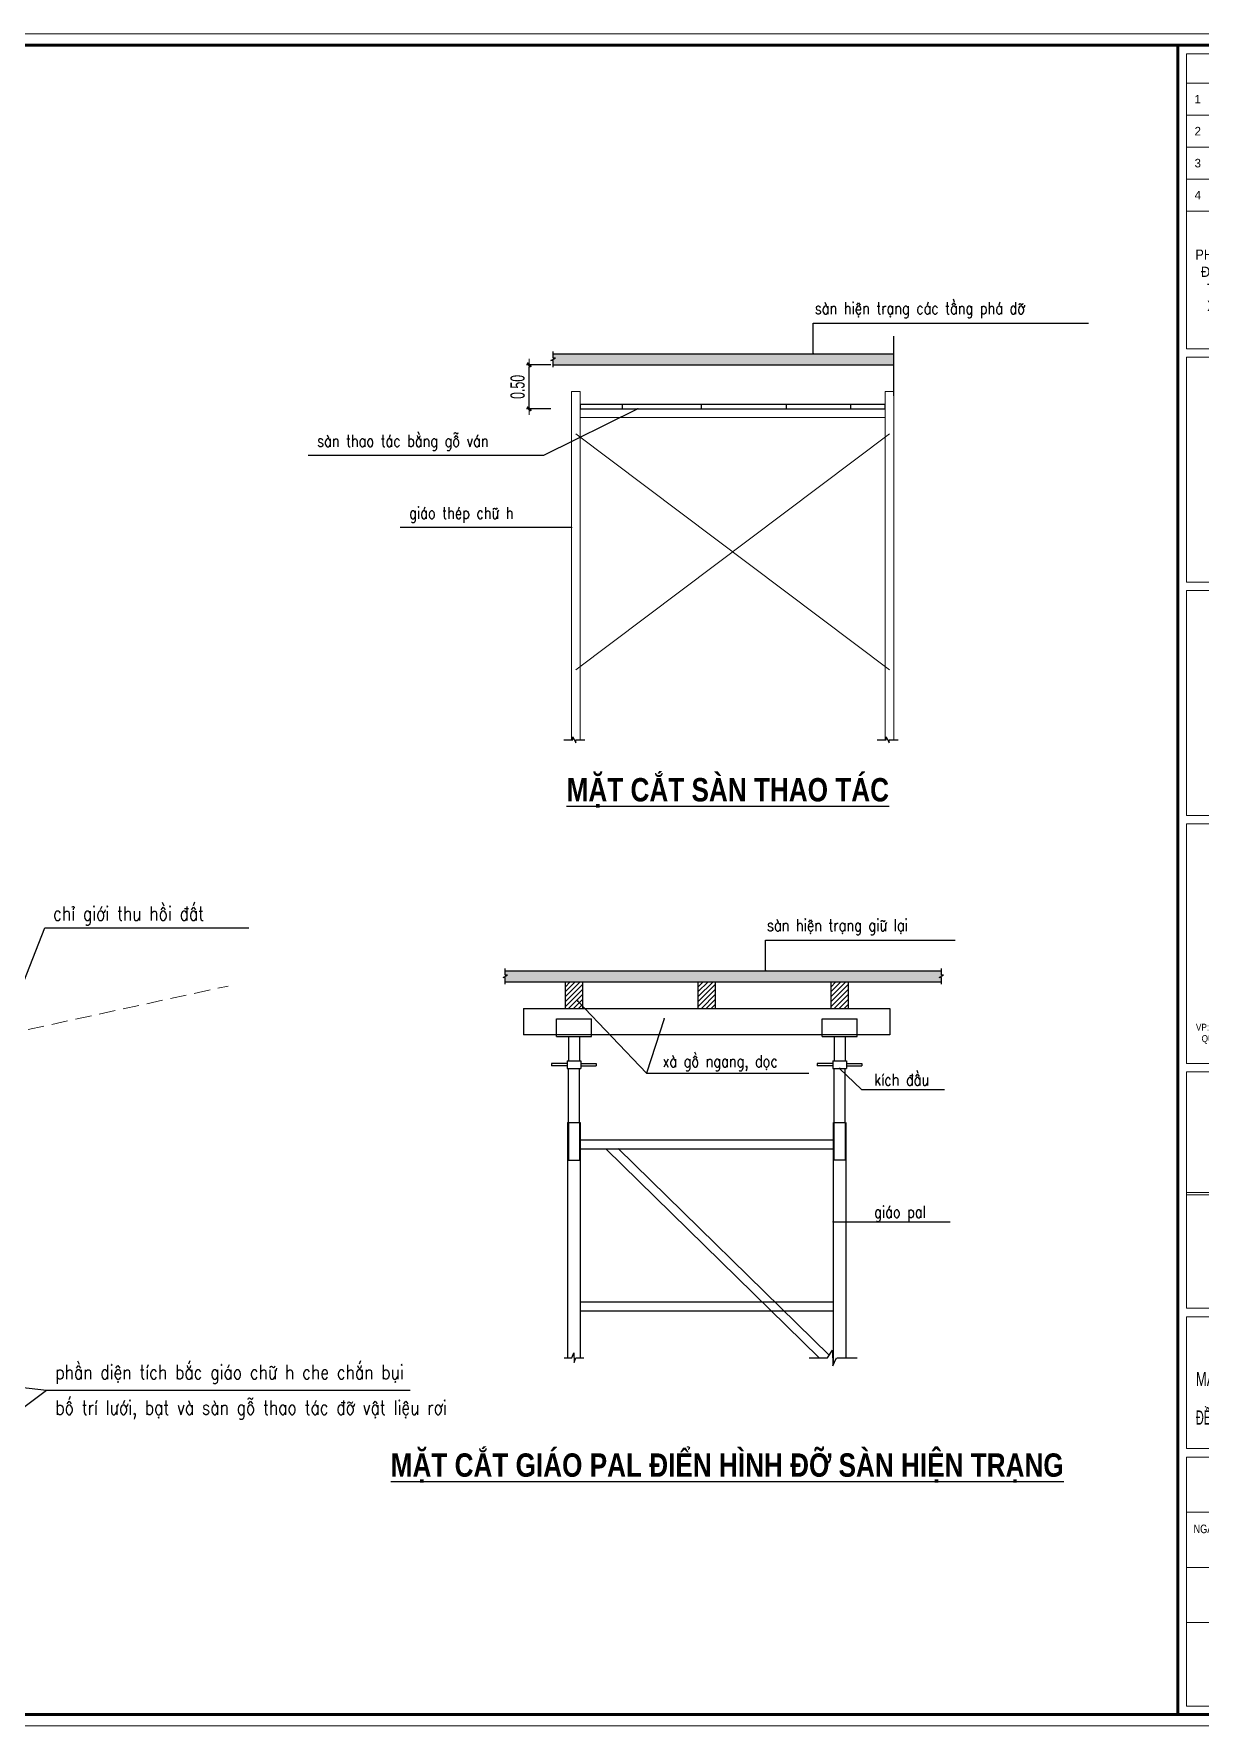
# Model space of a CAD drawing. Header units: millimetres. Extents: x 480521 to 6014615, y -961280 to 187869.
# Drawn here: x 749189 to 765394, y -57251 to -33808 of the extents above; entities that cross this region are included whole.
import ezdxf
from ezdxf.enums import TextEntityAlignment as Align

# ---------------------------------------------------------------- set-up
doc = ezdxf.new("R2010")
doc.units = ezdxf.units.MM
doc.header["$LTSCALE"] = 600
doc.header["$MEASUREMENT"] = 0
doc.linetypes.add('HIDDEN', pattern=[0.375, 0.25, -0.125])
doc.layers.get('0').update_dxf_attribs({"lineweight": 0})
doc.layers.get('Defpoints').update_dxf_attribs({"lineweight": 0})
for name, color, linetype in [('01', 8, 'Continuous'), ('Border', 3, 'Continuous'), ('CHU', 1, 'Continuous'), ('TEXT', 30, 'Continuous')]:
    doc.layers.add(name, color=color, linetype=linetype)
for name, color, linetype, lineweight in [('08. Net Text', 3, 'Continuous', 13), ('dim', 144, 'Continuous', 13), ('Hatch', 250, 'Continuous', 0), ('Khungten_LCDI', 7, 'Continuous', 25), ('LC Dim', 8, 'Continuous', 18), ('LC Net khuat', 4, 'HIDDEN', 13), ('LC Net thay', 7, 'Continuous', 25), ('LC Text1', 3, 'Continuous', 20), ('LC Text2', 7, 'Continuous', 25), ('Net Thay 1', 2, 'Continuous', 20)]:
    doc.layers.add(name, color=color, linetype=linetype, lineweight=lineweight)
doc.styles.add('HOATBIF', font='hoatbif.shx', dxfattribs={"width": 0.65})
doc.styles.add('Khungten', font='VHAVAN.TTF', dxfattribs={"width": 0.9, "height": 5000})
doc.styles.add('LC 1', font='VHAVANB.TTF')
doc.styles.add('LC 3', font='vnsimli.shx', dxfattribs={"width": 0.75})
doc.styles.add('LC3', font='VHARIALB.TTF', dxfattribs={"width": 0.8})
doc.styles.add('Text Khung Ten', font='VHAVAN.TTF')
doc.styles.add('Title', font='VHBLACK.TTF')
doc.dimstyles.new('1-100 (1-60)', dxfattribs={"dimscale": 79, "dimtxt": 2.5, "dimasz": 0.35, "dimexe": 0.5, "dimexo": 0, "dimgap": 0.8, "dimtad": 1, "dimdec": 0, "dimzin": 0, "dimdsep": 46, "dimtxsty": 'HOATBIF', "dimblk1": 'DOT', "dimblk2": 'DOT', "dimsah": 1, "dimcen": -1, "dimdle": 1, "dimclrd": 256, "dimclre": 256, "dimclrt": 4, "dimadec": 3, "dimazin": 2, "dimtfac": 0.333333, "dimtdec": 0, "dimtix": 1, "dimtmove": 2, "dimatfit": 3, "dimldrblk": 'DOT', "dimfxl": 1, "dimtvp": 0.833333, "dimtolj": 1, "dimtzin": 0, "dimarcsym": 0})
doc.dimstyles.new('1-70', dxfattribs={"dimscale": 70, "dimtxt": 2.5, "dimasz": 0.35, "dimexe": 0.5, "dimexo": 0, "dimgap": 0.8, "dimtad": 1, "dimdec": 0, "dimzin": 0, "dimdsep": 46, "dimtxsty": 'HOATBIF', "dimblk1": 'DOT', "dimblk2": 'DOT', "dimsah": 1, "dimcen": -1, "dimdle": 1, "dimclrd": 256, "dimclre": 256, "dimclrt": 4, "dimadec": 3, "dimazin": 2, "dimtfac": 0.333333, "dimtdec": 0, "dimtix": 1, "dimtmove": 2, "dimatfit": 3, "dimldrblk": 'DOT', "dimfxl": 1, "dimtvp": 0.833333, "dimtolj": 1, "dimtzin": 0, "dimarcsym": 0})

# ---------------------------------------------------------------- blocks, each defined once
blk = doc.blocks.new('DOT')
at = {"layer": 'dim'}
for p, q in [((-3, 0), (3, 0)), ((-1, -1), (1, 1))]:
    blk.add_line(p, q, dxfattribs=at)
blk.add_lwpolyline([(0.5, 1), (-1, -0.5), (-0.5, -1), (1, 0.5)], close=True, dxfattribs=at)
blk = doc.blocks.new('TIEUDE1')
at = {"layer": 'LC Text2', "color": 7, "style": 'LC 1'}
blk.add_attdef('TIªU§Ò', text='', height=5, dxfattribs=at).set_placement((0, 0), align=Align.BOTTOM_CENTER)
blk.add_attdef('TL', text='', height=3, dxfattribs=at).set_placement((0, -2), align=Align.TOP_CENTER)
blk = doc.blocks.new('*D291')
at = {"layer": 'Defpoints', "color": 0, "transparency": 16777216}
for p in [(756073, -38411), (756374, -38411), (756374, -39022)]:
    blk.add_point(p, dxfattribs=at)
at = {"layer": 'LC Dim', "lineweight": -2, "transparency": 16777216}
for p, q in [((756374, -38411), (756034, -38411)), ((756073, -38995), (756073, -38439)), ((756374, -39022), (756034, -39022))]:
    blk.add_line(p, q, dxfattribs=at)
at = {"layer": 'LC Dim', "lineweight": -2, "transparency": 16777216, "xscale": 27.65, "yscale": 27.65, "zscale": 27.65}
for p, rotation in [((756073, -38411), 90), ((756073, -39022), 270)]:
    blk.add_blockref('DOT', p, dxfattribs=dict(at, rotation=rotation))
at = {"layer": 'LC Dim', "color": 4, "transparency": 16777216, "insert": (755911, -38717), "char_height": 197.5, "attachment_point": 5, "rotation": 90, "style": 'HOATBIF'}
blk.add_mtext('\\A1;0.50', dxfattribs=at)
blk = doc.blocks.new('_Dot')
at = {"color": 0, "linetype": 'ByBlock', "lineweight": -2}
blk.add_line((-0.5, 0), (-1, 0), dxfattribs=at)
at = {"color": 0, "linetype": 'ByBlock', "const_width": 0.5}
blk.add_lwpolyline([(-0.25, 0, 1), (0.25, 0, 1)], format="xyb", close=True, dxfattribs=at)
blk = doc.blocks.new('lcdi fix')
at = {"layer": 'Defpoints', "lineweight": 0}
blk.add_lwpolyline([(-1200, -14850), (-1200, 14850), (40800, 14850), (40800, -14850)], close=True, dxfattribs=at)
at = {"layer": 'Khungten_LCDI', "color": 5, "lineweight": 60}
blk.add_line((36600, 14650), (36600, -14650), dxfattribs=at)
at = {"layer": 'Khungten_LCDI', "color": 9, "lineweight": 15}
for p, q in [((36750, 13981), (40450, 13981)), ((36750, 13420), (40450, 13420)), ((36750, 12858), (40450, 12858)), ((36750, 12297), (40450, 12297)), ((36750, 11735), (40450, 11735)), ((40450, -11100), (36750, -11100)), ((40450, -12067), (36750, -12067)), ((40450, -13033), (36750, -13033))]:
    blk.add_line(p, q, dxfattribs=at)
at = {"layer": 'Khungten_LCDI', "color": 5, "lineweight": 60}
blk.add_lwpolyline([(0, -14650), (0, 14650), (40600, 14650), (40600, -14650)], close=True, dxfattribs=at)
at = {"layer": 'Khungten_LCDI', "color": 9, "lineweight": 15}
for points in [[(36750, 9321), (40450, 9321), (40450, 14500), (36750, 14500)], [(36750, 5226), (40450, 5226), (40450, 9171), (36750, 9171)], [(36750, 1131), (40450, 1131), (40450, 5076), (36750, 5076)], [(36750, -3222), (40450, -3222), (40450, 981), (36750, 981)], [(36750, -5485), (40450, -5485), (40450, -3372), (36750, -3372)], [(36750, -7517), (40450, -7517), (40450, -5485), (36750, -5485)], [(36750, -7517), (40450, -7517), (40450, -5526), (36750, -5526)], [(36750, -9983), (40450, -9983), (40450, -7667), (36750, -7667)], [(36750, -14500), (40450, -14500), (40450, -10133), (36750, -10133)]]:
    blk.add_lwpolyline(points, close=True, dxfattribs=at)
at = {"color": 7, "style": 'Khungten', "width": 0.8}
blk.add_text('ngµy hoµn thµnh', height=150, dxfattribs=at).set_placement((37654, -11466), align=Align.CENTER)
at = {"color": 4, "insert": (38609, 10371), "char_height": 180, "width": 3443.58, "attachment_point": 5, "style": 'Khungten'}
blk.add_mtext('{\\f.VnArialH|b0|i0|c0|p34;PH\\fArial|b0|i0|c0|p34;ƯƠ\\f.VnArialH|b0|i0|c0|p34;NG \\fArial|b0|i0|c0|p34;Á\\f.VnArialH|b0|i0|c0|p34;N PH\\fArial|b0|i0|c0|p34;Á \\f.VnArialH|b0|i0|c0|p34;D\\fArial|b0|i0|c0|p34;Ỡ \\f.VnArialH|b0|i0|c0|p34;2 H\\fArial|b0|i0|c0|p34;Ộ \\f.VnArialH|b0|i0|c0|p34;GIA \\fArial|b0|i0|c0|p34;Đ\\f.VnArialH|b0|i0|c0|p34;×NH B\\fArial|b0|i0|c0|p34;Ị \\f.VnArialH|b0|i0|c0|p34;C\\fArial|b0|i0|c0|p34;Ắ\\f.VnArialH|b0|i0|c0|p34;T XÐN M\\fArial|b0|i0|c0|p34;Ộ\\f.VnArialH|b0|i0|c0|p34;T PH\\fArial|b0|i0|c0|p34;Ầ\\f.VnArialH|b0|i0|c0|p34;N TH\\fArial|b0|i0|c0|p34;Ự\\f.VnArialH|b0|i0|c0|p34;C HI\\fArial|b0|i0|c0|p34;Ệ\\f.VnArialH|b0|i0|c0|p34;N D\\fArial|b0|i0|c0|p34;Ự Á\\f.VnArialH|b0|i0|c0|p34;N \\fArial|b0|i0|c0|p34;ĐẦ\\f.VnArialH|b0|i0|c0|p34;U T\\fArial|b0|i0|c0|p34;Ư \\f.VnArialH|b0|i0|c0|p34;X\\fArial|b0|i0|c0|p34;Â\\f.VnArialH|b0|i0|c0|p34;Y D\\fArial|b0|i0|c0|p34;Ự\\f.VnArialH|b0|i0|c0|p34;NG TUY\\fArial|b0|i0|c0|p34;Ế\\f.VnArialH|b0|i0|c0|p34;N \\fArial|b0|i0|c0|p34;ĐƯỜ\\f.VnArialH|b0|i0|c0|p34;NG \\fArial|b0|i0|c0|p34;Đ\\f.VnArialH|b0|i0|c0|p34;«NG KHª 2}', dxfattribs=at)
at = {"color": 7, "insert": (38600, -2526), "char_height": 120, "attachment_point": 2, "style": 'Khungten'}
blk.add_mtext_dynamic_manual_height_columns('vp: 157 no 4 - 97 b¹ch ®»ng - ph\xadêng h¹ lý   quËn hång bµng - thµnh phè h¶i phßng ', width=3421.65, gutter_width=25, heights=[0], dxfattribs=at)
at = {"color": 7, "style": 'Khungten', "width": 0.8}
for tag, p in [('REVISION', (39499, -10746)), ('NGAYHT', (39546, -11609))]:
    blk.add_attdef(tag, text='', height=200, dxfattribs=at).set_placement(p, align=Align.CENTER)
at = {"layer": '08. Net Text', "color": 7, "style": 'Text Khung Ten'}
blk.add_text('1', height=150, dxfattribs=at).set_placement((36892, 13627))
at = {"layer": '08. Net Text', "color": 7, "ltscale": 2, "style": 'Text Khung Ten'}
for s, p in [('2', (36892, 13065)), ('3', (36892, 12504)), ('4', (36892, 11942))]:
    blk.add_text(s, height=150, dxfattribs=at).set_placement(p)
at = {"layer": 'LC Text1', "color": 3, "style": 'LC 1', "width": 1.834006}
for tag, p, p2 in [('TENBANVE1', (36913, -8886), (40339, -8886)), ('TENBANVE2', (36913, -9562), (40339, -9562))]:
    blk.add_attdef(tag, text='', height=250, dxfattribs=at).set_placement(p, p2, align=Align.FIT)
at = {"layer": 'LC Text1', "style": 'Title', "width": 0.7}
blk.add_attdef('SOBANVE', text='', height=250, dxfattribs=at).set_placement((39562, -13896), align=Align.CENTER)

msp = doc.modelspace()

# ---------------------------------------------------------------- hatches: boundary and pattern name
at = {"layer": 'Hatch'}
h = msp.add_hatch(dxfattribs=at)
h.set_pattern_fill('BTCT', color=256, scale=27.5, style=0)
h.set_pattern_definition([(50, (-107827.83, -219403.51), (197.24655, -17.256837), [20.625, -226.875]), (355, (-107827.83, -219403.51), (-38.156617, 206.852837), [16.5, -181.5]), (100.4514, (-107811.39, -219404.95), (159.09008, 189.595874), [17.52855, -192.81408]), (46.1842, (-107827.83, -219348.51), (293.49129, -45.51773), [30.9375, -340.3125]), (96.6356, (-107803.37, -219352.3), (257.03224, 267.88241), [26.29283, -289.22107]), (351.1842, (-107827.83, -219348.5), (257.03203, 267.88262), [24.75, -272.25]), (21, (-107800.33, -219362.26), (164.14944, -110.720195), [20.625, -226.875]), (326, (-107800.33, -219362.26), (66.911716, 199.416262), [16.5, -181.5]), (71.4514, (-107786.65, -219371.5), (231.061223, 88.695887), [17.52855, -192.81408]), (37.5, (-107827.826, -219403.514), (3.34396, 91.54581), [0, -179.3, 0, -184.25, 0, -182.1875]), (7.5, (-107827.83, -219403.51), (72.344123, 108.463221), [0, -105.05, 0, -175.175, 0, -69.4375]), (327.5, (-107889.15, -219403.514), (146.80117, -6.20259), [0, -68.75, 0, -214.5, 0, -284.625]), (317.5, (-107916.65, -219403.51), (160.376197, 27.52887), [0, -89.375, 0, -142.45, 0, -202.125]), (45, (-107827.83, -219403.51), (-72.920387, 72.920387), []), (45, (-107779.21, -219403.51), (-72.920387, 72.920387), [])])
h.paths.add_polyline_path([(761135.976, -38411.321), (761135.976, -38257.536), (756404.751, -38257.536), (756404.751, -38319.05), (756435.508, -38319.05), (756373.994, -38349.807), (756404.751, -38349.807), (756404.751, -38411.321)])
h = msp.add_hatch(dxfattribs=at)
h.set_pattern_fill('BTCT', color=256, scale=27.5, style=0)
h.set_pattern_definition([(50, (-108492.51, -227978.35), (197.24655, -17.256837), [20.625, -226.875]), (355, (-108492.51, -227978.35), (-38.156617, 206.852837), [16.5, -181.5]), (100.4514, (-108476.08, -227979.8), (159.09008, 189.595874), [17.52855, -192.81408]), (46.1842, (-108492.51, -227923.35), (293.49129, -45.51773), [30.9375, -340.3125]), (96.6356, (-108468.06, -227927.15), (257.03224, 267.88241), [26.29283, -289.22107]), (351.1842, (-108492.5, -227923.35), (257.03203, 267.88262), [24.75, -272.25]), (21, (-108465.01, -227937.1), (164.14944, -110.720195), [20.625, -226.875]), (326, (-108465.01, -227937.1), (66.911716, 199.416262), [16.5, -181.5]), (71.4514, (-108451.33, -227946.33), (231.061223, 88.695887), [17.52855, -192.81408]), (37.5, (-108492.51, -227978.35), (3.34396, 91.54581), [0, -179.3, 0, -184.25, 0, -182.1875]), (7.5, (-108492.51, -227978.35), (72.344123, 108.463221), [0, -105.05, 0, -175.175, 0, -69.4375]), (327.5, (-108553.84, -227978.35), (146.80117, -6.20259), [0, -68.75, 0, -214.5, 0, -284.625]), (317.5, (-108581.34, -227978.35), (160.376197, 27.52887), [0, -89.375, 0, -142.45, 0, -202.125]), (45, (-108492.51, -227978.35), (-72.920387, 72.920387), []), (45, (-108443.9, -227978.35), (-72.920387, 72.920387), [])])
h.paths.add_polyline_path([(761798.294, -46986.16), (761798.294, -46924.646), (761767.537, -46924.646), (761798.294, -46909.268), (761798.294, -46832.376), (755740.064, -46832.376), (755740.064, -46893.89), (755770.821, -46893.89), (755740.064, -46909.268), (755740.064, -46986.16)])
h = msp.add_hatch(dxfattribs=at)
h.set_pattern_fill('ANSI31', color=256, scale=15.378432, style=0)
h.set_pattern_definition([(45, (583788.736, -84568.114), (-34.525565, 34.525565), [])])
h.paths.add_polyline_path([(756815.308, -47355.242), (756815.308, -46986.16), (756569.253, -46986.16), (756569.253, -47355.242)])
h = msp.add_hatch(dxfattribs=at)
h.set_pattern_fill('ANSI31', color=256, scale=15.378432, style=0)
h.set_pattern_definition([(45, (585634.15, -84568.114), (-34.525565, 34.525565), [])])
h.paths.add_polyline_path([(758660.72, -47355.242), (758660.72, -46986.16), (758414.665, -46986.16), (758414.665, -47355.242)])
h = msp.add_hatch(dxfattribs=at)
h.set_pattern_fill('ANSI31', color=256, scale=15.378432, style=0)
h.set_pattern_definition([(45, (587479.56, -84568.114), (-34.525565, 34.525565), [])])
h.paths.add_polyline_path([(760506.132, -47355.242), (760506.132, -46986.16), (760260.077, -46986.16), (760260.077, -47355.242)])

# ---------------------------------------------------------------- linework, layer by layer
at = {"layer": '01'}
msp.add_line((761135.976, -38841.917), (761135.976, -38012.68), dxfattribs=at)
for points in [[(756404.751, -38442.078), (756404.751, -38349.807), (756373.994, -38349.807), (756435.508, -38319.05), (756404.751, -38319.05), (756404.751, -38226.779)], [(756550.598, -43624.789), (756675.836, -43624.789), (756675.836, -43583.043), (756717.581, -43666.535), (756717.581, -43624.789), (756842.819, -43624.789)], [(760906.598, -43624.789), (761031.836, -43624.789), (761031.836, -43583.043), (761073.581, -43666.535), (761073.581, -43624.789), (761198.819, -43624.789)], [(755740.064, -47016.917), (755740.064, -46924.646), (755709.307, -46924.646), (755770.821, -46893.89), (755740.064, -46893.89), (755740.064, -46801.619)], [(761798.294, -47016.917), (761798.294, -46924.646), (761767.537, -46924.646), (761829.05, -46893.89), (761798.294, -46893.89), (761798.294, -46801.619)]]:
    msp.add_lwpolyline(points, dxfattribs=at)
at = {"layer": 'Border'}
for p, q in [((756569.253, -46986.16), (756569.253, -47355.242)), ((756815.308, -47355.242), (756815.308, -46986.16)), ((758414.665, -46986.16), (758414.665, -47355.242)), ((758660.72, -47355.242), (758660.72, -46986.16)), ((760260.077, -46986.16), (760260.077, -47355.242)), ((760506.132, -47355.242), (760506.132, -46986.16)), ((756569.253, -47355.242), (756815.308, -47355.242)), ((758414.665, -47355.242), (758660.72, -47355.242)), ((760260.077, -47355.242), (760506.132, -47355.242))]:
    msp.add_line(p, q, dxfattribs=at)
at = {"layer": 'CHU'}
for p, q in [((756404.751, -38411.321), (761135.976, -38411.321)), ((755740.064, -46986.16), (761798.294, -46986.16)), ((755994.289, -47355.242), (761081.095, -47355.242)), ((755994.289, -47355.242), (755994.289, -47724.325)), ((761081.095, -47355.242), (761081.095, -47724.325)), ((756449.647, -47503.289), (756937.114, -47503.289)), ((756449.647, -47748.392), (756449.647, -47503.289)), ((756937.114, -47748.392), (756937.114, -47503.289)), ((760140.471, -47503.289), (760627.938, -47503.289)), ((760140.471, -47748.392), (760140.471, -47503.289)), ((760627.938, -47748.392), (760627.938, -47503.289)), ((760923.533, -47724.325), (755994.289, -47724.325)), ((756449.647, -47748.392), (756937.114, -47748.392)), ((756615.388, -47748.392), (756615.388, -48084.015)), ((756615.388, -47748.392), (756615.388, -48084.015)), ((756769.172, -47748.392), (756769.172, -48084.015)), ((760140.471, -47748.392), (760627.938, -47748.392)), ((760306.212, -47748.392), (760306.212, -48084.015)), ((760306.212, -47748.392), (760306.212, -48084.015)), ((760306.212, -47748.392), (760306.212, -48084.015)), ((760459.996, -47748.392), (760459.996, -48084.015)), ((760459.996, -47748.392), (760459.996, -48084.015)), ((761081.095, -47724.325), (760627.938, -47724.325)), ((756382.971, -48122.429), (756382.971, -48153.186)), ((756599.474, -48122.429), (756382.971, -48122.429)), ((756599.474, -48153.186), (756382.971, -48153.186)), ((756599.474, -48084.015), (756599.474, -48191.6)), ((756599.474, -48084.015), (756787.287, -48084.015)), ((756599.474, -48191.6), (756787.287, -48191.6)), ((756615.388, -48941.227), (756615.388, -48191.6)), ((756769.172, -48941.227), (756769.172, -48191.6)), ((756787.287, -48084.015), (756787.287, -48191.6)), ((756787.287, -48122.429), (757003.791, -48122.429)), ((756787.287, -48153.186), (757003.791, -48153.186)), ((757003.791, -48122.429), (757003.791, -48153.186)), ((760073.794, -48122.429), (760073.794, -48153.186)), ((760290.298, -48122.429), (760073.794, -48122.429)), ((760290.298, -48153.186), (760073.794, -48153.186)), ((760290.298, -48084.015), (760290.298, -48191.6)), ((760290.298, -48084.015), (760478.111, -48084.015)), ((760290.298, -48191.6), (760478.111, -48191.6)), ((760306.212, -48941.227), (760306.212, -48191.6)), ((760459.996, -48941.227), (760459.996, -48191.6)), ((760478.111, -48084.015), (760478.111, -48191.6)), ((760478.111, -48122.429), (760694.614, -48122.429)), ((760478.111, -48153.186), (760694.614, -48153.186)), ((760694.614, -48122.429), (760694.614, -48153.186)), ((756605.768, -48941.227), (756778.792, -48941.227)), ((756605.768, -48941.227), (756605.768, -52212.365)), ((756615.388, -48941.227), (756615.388, -49465.388)), ((756769.172, -48941.227), (756769.172, -49465.388)), ((756778.792, -48941.227), (756778.792, -52212.365)), ((760296.315, -48941.227), (760296.315, -52307.061)), ((760305.935, -48941.227), (760305.935, -49465.388)), ((760306.212, -48941.227), (760459.996, -48941.227)), ((760459.719, -48941.227), (760459.719, -49465.388)), ((760469.339, -48941.227), (760469.339, -52212.365)), ((756778.792, -49184.237), (760296.315, -49184.237)), ((756778.792, -49307.264), (760296.315, -49307.264)), ((757135.845, -49307.264), (760099.284, -52212.365)), ((757307.587, -49303.342), (760238.721, -52176.775)), ((756614.213, -49465.388), (756771.763, -49465.388)), ((760460.895, -49465.388), (760303.344, -49465.388)), ((756778.792, -51435.578), (760296.315, -51435.578)), ((756778.792, -51558.605), (760296.315, -51558.605)), ((756555.972, -52212.365), (756663.555, -52212.365)), ((756663.555, -52212.365), (756693.784, -52145.206)), ((756693.784, -52145.206), (756697.494, -52278.575)), ((756697.494, -52278.575), (756721.106, -52212.365)), ((756721.106, -52212.365), (756828.689, -52212.365)), ((759959.722, -52212.365), (760215.194, -52212.365)), ((760215.194, -52212.365), (760284.577, -52107.408)), ((760284.577, -52107.408), (760288.587, -52323.683)), ((760288.587, -52323.683), (760340.724, -52211.54)), ((760344.334, -52212.365), (760629.083, -52212.365))]:
    msp.add_line(p, q, dxfattribs=at)
at = {"layer": 'LC Net khuat', "color": 1, "lineweight": 13, "ltscale": 1.5}
msp.add_line((739876.394, -49662.52), (751891.581, -47044.739), dxfattribs=at)
at = {"layer": 'Net Thay 1'}
for p, q in [((756719.476, -39367.609), (761075.476, -42651.57)), ((761075.476, -39367.609), (756719.476, -42651.57))]:
    msp.add_line(p, q, dxfattribs=at)
for points in [[(756779.976, -43624.789), (756779.976, -38780.403), (756658.976, -38780.403), (756658.976, -43624.789)], [(761135.976, -43624.789), (761135.976, -38780.403), (761014.976, -38780.403), (761014.976, -43624.789)]]:
    msp.add_lwpolyline(points, dxfattribs=at)
msp.add_lwpolyline([(756779.976, -39143.403), (761014.976, -39143.403), (761014.976, -39022.403), (756779.976, -39022.403)], close=True, dxfattribs=at)
at = {"layer": 'TEXT'}
for p, q in [((756404.751, -38257.536), (761135.976, -38257.536)), ((757367.156, -39022.403), (757367.156, -38961.903)), ((758464.002, -39022.403), (758464.002, -38961.903)), ((759645.947, -39022.403), (759645.947, -38961.903)), ((760540.482, -39022.403), (760540.482, -38961.903)), ((755740.064, -46832.376), (761798.294, -46832.376))]:
    msp.add_line(p, q, dxfattribs=at)
msp.add_lwpolyline([(756779.976, -39022.403), (761014.976, -39022.403), (761014.976, -38961.903), (756779.976, -38961.903)], close=True, dxfattribs=at)

# ---------------------------------------------------------------- block references
at = {"layer": 'LC Net thay'}
ref = msp.add_blockref('lcdi fix', (736096.945, -45569.095), dxfattribs=dict(at, xscale=0.7920000205415982, yscale=0.7920000205415982, zscale=0.7920000205415982))
ref.add_attrib('TENBANVE2', '®Ò xuÊt c\xadìng chÕ thu håi ®Êt', dxfattribs={"layer": 'LC Text1', "height": 198, "style": 'Title', "width": 0.507222}).set_placement((765331.771, -53142.568), (768045.549, -53142.568), align=Align.FIT)
ref.add_attrib('TENBANVE1', 'mÆt b»ng vÞ trÝ hiÖn tr¹ng', dxfattribs={"layer": 'LC Text1', "height": 198, "style": 'Title', "width": 0.593037}).set_placement((765331.771, -52606.617), (768045.549, -52606.617), align=Align.FIT)
at = {"layer": 'LC Text2'}
ref = msp.add_blockref('TIEUDE1', (758830.943, -44576.539), dxfattribs=dict(at, xscale=66.00000000004252, yscale=66.00000000004252, zscale=66.00000000004252))
ref.add_attrib('TIªU§Ò', '%%UmÆt c¾t sµn thao t¸c', dxfattribs={"color": 7, "height": 325.01136, "style": 'LC3', "width": 0.8}).set_placement((758830.943, -44576.539), align=Align.BOTTOM_CENTER)
ref = msp.add_blockref('TIEUDE1', (758822.423, -53963.508), dxfattribs=dict(at, xscale=66.00000000004252, yscale=66.00000000004252, zscale=66.00000000004252))
ref.add_attrib('TIªU§Ò', '%%UmÆt c¾t gi¸o pal ®iÓn h×nh ®ì sµn hiÖn tr¹ng', dxfattribs={"color": 7, "height": 325.01136, "style": 'LC3', "width": 0.8}).set_placement((758822.423, -53963.508), align=Align.BOTTOM_CENTER)

# ---------------------------------------------------------------- texts
at = {"layer": 'LC Text1', "color": 3, "style": 'LC 3', "width": 0.8}
for s, height, p in [('sµn hiÖn tr¹ng c¸c tÇng ph¸ dì', 165, (760039.871, -37706.492)), ('sµn thao t¸c b»ng gç v¸n', 165, (753125.684, -39549.521)), ('gi¸o thÐp ch÷ h', 165, (754404.938, -40551.57)), ('chØ giíi thu håi ®Êt', 198, (749457.042, -46135.826)), ('sµn hiÖn tr¹ng gi÷ l¹i', 165, (759375.184, -46281.332)), ('xµ gå ngang, däc', 165, (757923.279, -48171.851)), ('kÝch ®Çu', 165, (760863.979, -48428.696)), ('gi¸o pal', 165, (760863.979, -50267.103)), ('phÇn diÖn tÝch b¾c gi¸o ch÷ h che ch¾n bôi', 198, (749488.946, -52509.73)), ('bè trÝ l\xadíi, b¹t vµ sµn gç thao t¸c ®ì vËt liÖu r¬i', 198, (749488.946, -53003.31))]:
    msp.add_text(s, height=height, dxfattribs=at).set_placement(p)

# ---------------------------------------------------------------- dimensions: what is measured, and where the dimension line sits
at = {"layer": 'LC Dim'}
dim = msp.add_linear_dim(base=(756073.445, -38411.321), p1=(756373.994, -39022.403), p2=(756373.994, -38411.321), angle=90, text='0.50', dimstyle='1-100 (1-60)', dxfattribs=at)
dim.commit()
dim.dimension.update_dxf_attribs({"geometry": '*D291', "text_midpoint": (755911.495, -38716.862)})

# ---------------------------------------------------------------- leaders
at = {"layer": '01'}
for points in [[(757580.848, -39022.403), (756268.656, -39669.155), (753001.705, -39669.155)], [(756658.976, -40671.203), (754280.959, -40671.203)], [(756747.54, -47254.588), (757700.473, -48257.355), (759957.17, -48257.355)], [(757945.129, -47501.6), (757700.473, -48257.355), (759957.17, -48257.355)], [(760384.204, -48191.6), (760686.266, -48484.353), (761842.086, -48484.353)], [(760296.315, -50322.76), (761917.63, -50322.76)]]:
    msp.add_leader(points, dimstyle='1-70', override={"dimgap": 0.8, "dimtad": 0}, dxfattribs=at)
at = {"layer": 'LC Dim'}
for points, override in [([(760018.73, -38257.536), (760018.73, -37831.731), (763840.523, -37831.731)], {"dimdec": 2, "dimlfac": 0.001}), ([(759354.043, -46832.376), (759354.043, -46406.571), (761991.408, -46406.571)], {"dimdec": 2, "dimlfac": 0.001}), ([(747031.222, -54399.035), (749364.091, -52663.058), (754417.945, -52663.058)], {"dimscale": 87, "dimdec": 2, "dimlfac": 0.001})]:
    msp.add_leader(points, dimstyle='1-100 (1-60)', override=override, dxfattribs=at)
for points in [[(748757.016, -47727.675), (749343.538, -46236.518), (752175.955, -46236.518)], [(745831.74, -52243.243), (749364.091, -52663.058), (754417.945, -52663.058)]]:
    msp.add_leader(points, dimstyle='1-100 (1-60)', dxfattribs=at)

doc.saveas('drawing.dxf')
